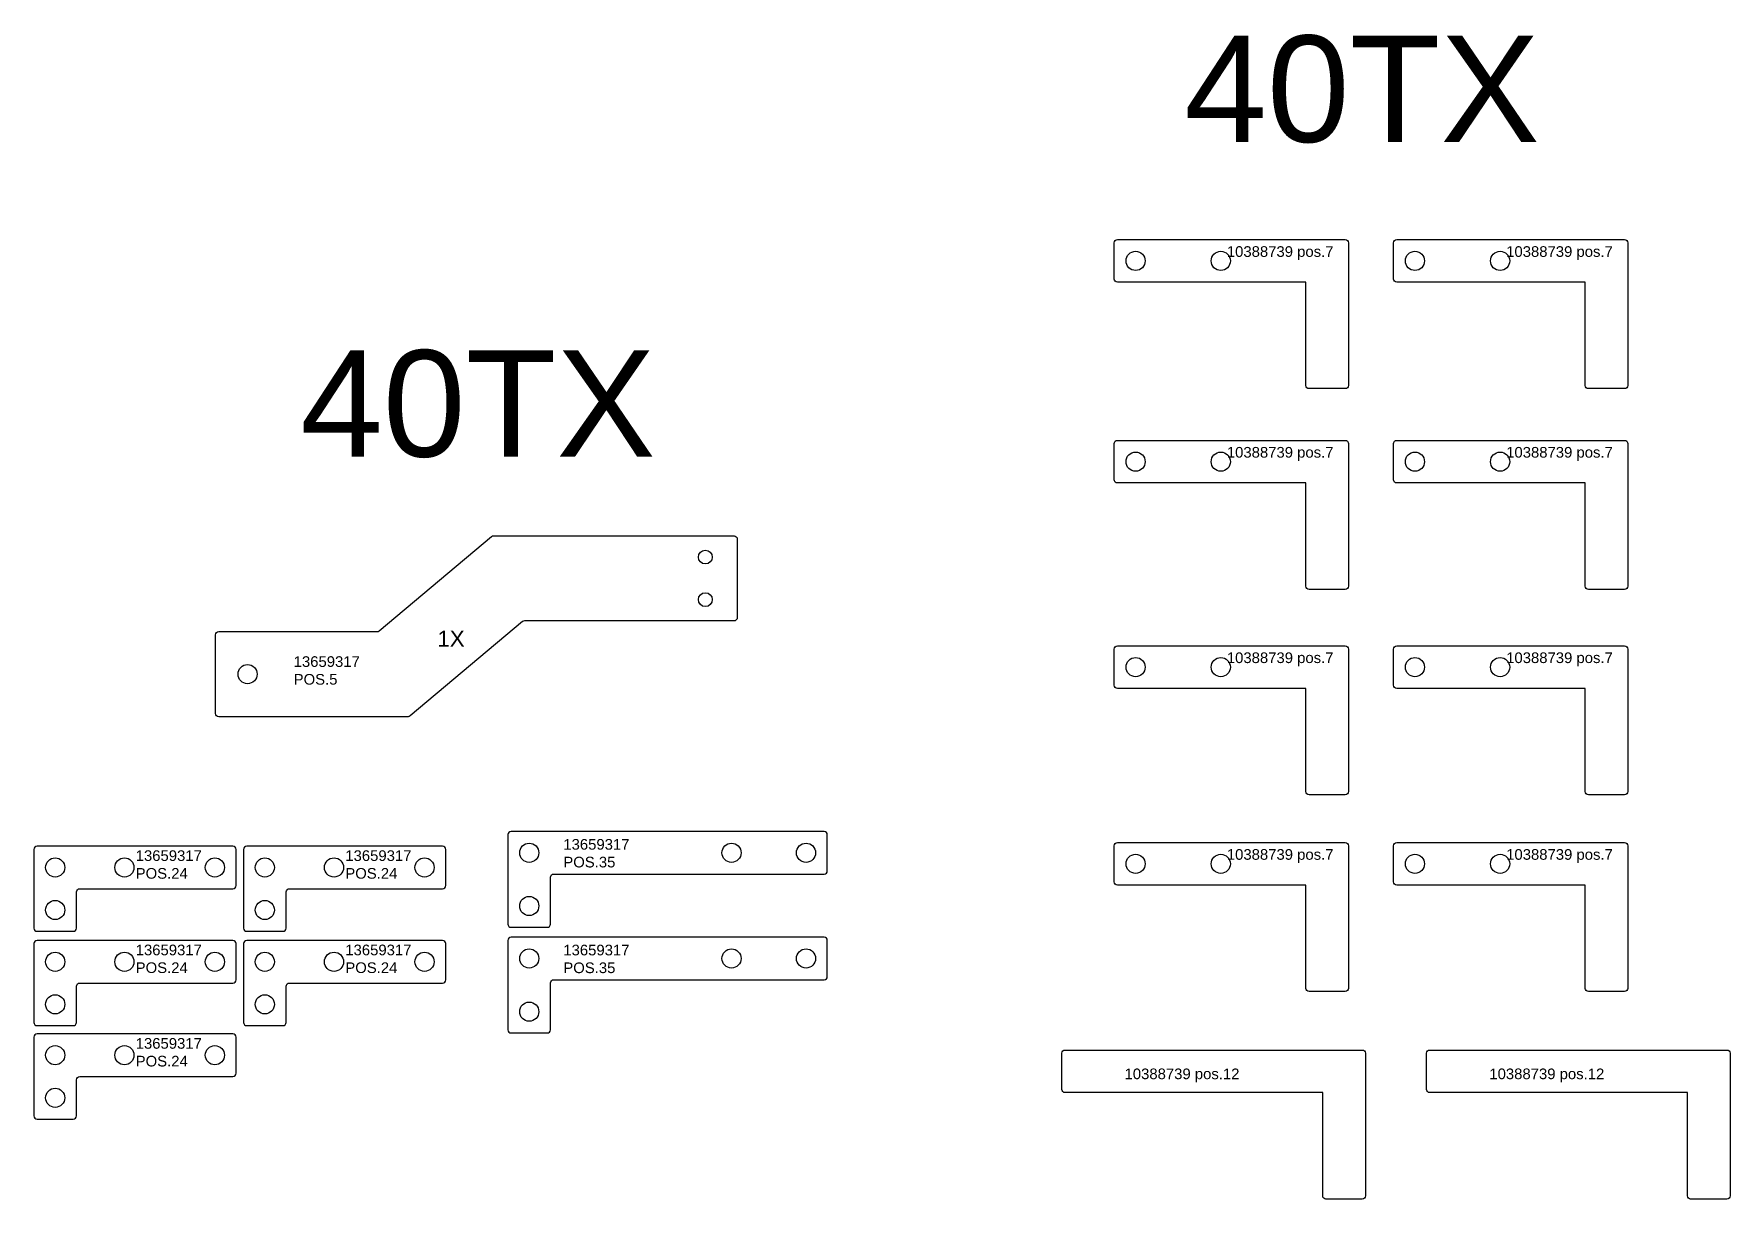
# Model space of a CAD drawing. Header units: millimetres. Extents: x 1205 to 2798, y 17 to 1111.
import ezdxf

# ---------------------------------------------------------------- set-up
doc = ezdxf.new("R2010")
doc.units = ezdxf.units.MM
doc.layers.add('10388739v0', color=7, linetype='Continuous')
doc.layers.add('Texto', color=3, linetype='Continuous')
doc.styles.get("Standard").update_dxf_attribs({"font": 'arial.ttf'})

msp = doc.modelspace()

# ---------------------------------------------------------------- linework, layer by layer
at = {"color": 6, "linetype": 'Continuous', "lineweight": 25}
for points in [[(1865.7, 636.9), (1865.7, 562.9, -0.414214), (1862.7, 559.9), (1665.9, 559.9, 0.176327), (1664, 559.2), (1558.4, 470.6, -0.176327), (1556.5, 469.9), (1378.7, 469.9, -0.414214), (1375.7, 472.9), (1375.7, 546.9, -0.414214), (1378.7, 549.9), (1527.4, 549.9, 0.176327), (1529.3, 550.6), (1634.9, 639.2, -0.176327), (1636.8, 639.9), (1862.7, 639.9, -0.414214)], [(1653.3, 272.1), (1687.3, 272.1, 0.414214), (1690.3, 275.1), (1690.3, 319.1, -0.414214), (1693.3, 322.1), (1947.3, 322.1, 0.414214), (1950.3, 325.1), (1950.3, 359.1, 0.414214), (1947.3, 362.1), (1653.3, 362.1, 0.414214), (1650.3, 359.1), (1650.3, 275.1, 0.414214)], [(1208, 268.3), (1242, 268.3, 0.414214), (1245, 271.3), (1245, 305.3, -0.414214), (1248, 308.3), (1392, 308.3, 0.414214), (1395, 311.3), (1395, 345.3, 0.414214), (1392, 348.3), (1208, 348.3, 0.414214), (1205, 345.3), (1205, 271.3, 0.414214)], [(1404.9, 268.3), (1438.9, 268.3, 0.414214), (1441.9, 271.3), (1441.9, 305.3, -0.414214), (1444.9, 308.3), (1588.9, 308.3, 0.414214), (1591.9, 311.3), (1591.9, 345.3, 0.414214), (1588.9, 348.3), (1404.9, 348.3, 0.414214), (1401.9, 345.3), (1401.9, 271.3, 0.414214)], [(1208, 179.7), (1242, 179.7, 0.414214), (1245, 182.7), (1245, 216.7, -0.414214), (1248, 219.7), (1392, 219.7, 0.414214), (1395, 222.7), (1395, 256.7, 0.414214), (1392, 259.7), (1208, 259.7, 0.414214), (1205, 256.7), (1205, 182.7, 0.414214)], [(1404.9, 179.7), (1438.9, 179.7, 0.414214), (1441.9, 182.7), (1441.9, 216.7, -0.414214), (1444.9, 219.7), (1588.9, 219.7, 0.414214), (1591.9, 222.7), (1591.9, 256.7, 0.414214), (1588.9, 259.7), (1404.9, 259.7, 0.414214), (1401.9, 256.7), (1401.9, 182.7, 0.414214)], [(1653.3, 172.8), (1687.3, 172.8, 0.414214), (1690.3, 175.8), (1690.3, 219.8, -0.414214), (1693.3, 222.8), (1947.3, 222.8, 0.414214), (1950.3, 225.8), (1950.3, 259.8, 0.414214), (1947.3, 262.8), (1653.3, 262.8, 0.414214), (1650.3, 259.8), (1650.3, 175.8, 0.414214)], [(1208, 91.9), (1242, 91.9, 0.414214), (1245, 94.9), (1245, 128.9, -0.414214), (1248, 131.9), (1392, 131.9, 0.414214), (1395, 134.9), (1395, 168.9, 0.414214), (1392, 171.9), (1208, 171.9, 0.414214), (1205, 168.9), (1205, 94.9, 0.414214)]]:
    msp.add_lwpolyline(points, format="xyb", close=True, dxfattribs=at)
for centre, radius in [((1835.7, 619.9), 6.5), ((1835.7, 579.9), 6.5), ((1405.7, 509.9), 9), ((1670.3, 342.1), 9), ((1860.3, 342.1), 9), ((1930.3, 342.1), 9), ((1225, 328.3), 9), ((1290, 328.3), 9), ((1375, 328.3), 9), ((1421.9, 328.3), 9), ((1486.9, 328.3), 9), ((1571.9, 328.3), 9), ((1225, 288.3), 9), ((1421.9, 288.3), 9), ((1670.3, 292.1), 9), ((1225, 239.7), 9), ((1290, 239.7), 9), ((1375, 239.7), 9), ((1421.9, 239.7), 9), ((1486.9, 239.7), 9), ((1571.9, 239.7), 9), ((1670.3, 242.8), 9), ((1860.3, 242.8), 9), ((1930.3, 242.8), 9), ((1225, 199.7), 9), ((1421.9, 199.7), 9), ((1670.3, 192.8), 9), ((1225, 151.9), 9), ((1290, 151.9), 9), ((1375, 151.9), 9), ((1225, 111.9), 9)]:
    msp.add_circle(centre, radius, dxfattribs=at)
at = {"layer": '10388739v0', "color": 6, "linetype": 'Continuous', "lineweight": 25}
for points in [[(2219.9, 881.1), (2219.9, 915.1, -0.414214), (2222.9, 918.1), (2436.9, 918.1, -0.414214), (2439.9, 915.1), (2439.9, 781.1, -0.414214), (2436.9, 778.1), (2402.9, 778.1, -0.414214), (2399.9, 781.1), (2399.9, 878.1), (2222.9, 878.1, -0.414214)], [(2482.3, 881.1), (2482.3, 915.1, -0.414214), (2485.3, 918.1), (2699.3, 918.1, -0.414214), (2702.3, 915.1), (2702.3, 781.1, -0.414214), (2699.3, 778.1), (2665.3, 778.1, -0.414214), (2662.3, 781.1), (2662.3, 878.1), (2485.3, 878.1, -0.414214)], [(2219.9, 692.5), (2219.9, 726.5, -0.414214), (2222.9, 729.5), (2436.9, 729.5, -0.414214), (2439.9, 726.5), (2439.9, 592.5, -0.414214), (2436.9, 589.5), (2402.9, 589.5, -0.414214), (2399.9, 592.5), (2399.9, 689.5), (2222.9, 689.5, -0.414214)], [(2482.3, 692.5), (2482.3, 726.5, -0.414214), (2485.3, 729.5), (2699.3, 729.5, -0.414214), (2702.3, 726.5), (2702.3, 592.5, -0.414214), (2699.3, 589.5), (2665.3, 589.5, -0.414214), (2662.3, 592.5), (2662.3, 689.5), (2485.3, 689.5, -0.414214)], [(2219.9, 499.5), (2219.9, 533.5, -0.414214), (2222.9, 536.5), (2436.9, 536.5, -0.414214), (2439.9, 533.5), (2439.9, 399.5, -0.414214), (2436.9, 396.5), (2402.9, 396.5, -0.414214), (2399.9, 399.5), (2399.9, 496.5), (2222.9, 496.5, -0.414214)], [(2482.3, 499.5), (2482.3, 533.5, -0.414214), (2485.3, 536.5), (2699.3, 536.5, -0.414214), (2702.3, 533.5), (2702.3, 399.5, -0.414214), (2699.3, 396.5), (2665.3, 396.5, -0.414214), (2662.3, 399.5), (2662.3, 496.5), (2485.3, 496.5, -0.414214)], [(2219.9, 314.7), (2219.9, 348.7, -0.414214), (2222.9, 351.7), (2436.9, 351.7, -0.414214), (2439.9, 348.7), (2439.9, 214.7, -0.414214), (2436.9, 211.7), (2402.9, 211.7, -0.414214), (2399.9, 214.7), (2399.9, 311.7), (2222.9, 311.7, -0.414214)], [(2482.3, 314.7), (2482.3, 348.7, -0.414214), (2485.3, 351.7), (2699.3, 351.7, -0.414214), (2702.3, 348.7), (2702.3, 214.7, -0.414214), (2699.3, 211.7), (2665.3, 211.7, -0.414214), (2662.3, 214.7), (2662.3, 311.7), (2485.3, 311.7, -0.414214)], [(2452.7, 156.8, -0.414214), (2455.7, 153.8), (2455.7, 19.8, -0.414214), (2452.7, 16.8), (2418.7, 16.8, -0.414214), (2415.7, 19.8), (2415.7, 116.8), (2173.7, 116.8, -0.414214), (2170.7, 119.8), (2170.7, 153.8, -0.414214), (2173.7, 156.8)], [(2795.3, 156.8, -0.414214), (2798.3, 153.8), (2798.3, 19.8, -0.414214), (2795.3, 16.8), (2761.3, 16.8, -0.414214), (2758.3, 19.8), (2758.3, 116.8), (2516.3, 116.8, -0.414214), (2513.3, 119.8), (2513.3, 153.8, -0.414214), (2516.3, 156.8)]]:
    msp.add_lwpolyline(points, format="xyb", close=True, dxfattribs=at)
for centre in [(2239.9, 898.1), (2319.9, 898.1), (2502.3, 898.1), (2582.3, 898.1), (2239.9, 709.5), (2319.9, 709.5), (2502.3, 709.5), (2582.3, 709.5), (2239.9, 516.5), (2319.9, 516.5), (2502.3, 516.5), (2582.3, 516.5), (2239.9, 331.7), (2319.9, 331.7), (2502.3, 331.7), (2582.3, 331.7)]:
    msp.add_circle(centre, 9, dxfattribs=at)

# ---------------------------------------------------------------- texts
at = {"color": 6, "char_height": 100, "attachment_point": 1}
for width, insert in [(407.761, (2285.6, 1109.8)), (44.144, (1455.1, 814.2))]:
    msp.add_mtext_dynamic_manual_height_columns('40TX', width=width, gutter_width=12.5, heights=[0], dxfattribs=dict(at, insert=insert))
at = {"layer": 'Texto', "color": 6, "attachment_point": 1}
for s, width, insert, char_height in [('10388739 pos.7', 102.664, (2325.6, 911.9), 10), ('10388739 pos.7', 102.664, (2588, 911.9), 10), ('10388739 pos.7', 102.664, (2325.6, 723.3), 10), ('10388739 pos.7', 102.664, (2588, 723.3), 10), ('1X', 44.144, (1584, 550.7), 15), ('13659317 \\PPOS.5', 171.219, (1449, 526.7), 10), ('10388739 pos.7', 102.664, (2325.6, 530.3), 10), ('10388739 pos.7', 102.664, (2588, 530.3), 10), ('13659317 \\PPOS.35', 171.219, (1702.3, 355), 10), ('13659317 \\PPOS.24', 171.219, (1300.6, 344.4), 10), ('13659317 \\PPOS.24', 171.219, (1497.5, 344.4), 10), ('10388739 pos.7', 102.664, (2325.6, 345.5), 10), ('10388739 pos.7', 102.664, (2588, 345.5), 10), ('13659317 \\PPOS.24', 171.219, (1300.6, 255.8), 10), ('13659317 \\PPOS.24', 171.219, (1497.5, 255.8), 10), ('13659317 \\PPOS.35', 171.219, (1702.3, 255.7), 10), ('13659317 \\PPOS.24', 171.219, (1300.6, 168), 10), ('10388739 pos.12', 109.451, (2229.5, 139.4), 10), ('10388739 pos.12', 109.451, (2572.2, 139.4), 10)]:
    msp.add_mtext_dynamic_manual_height_columns(s, width=width, gutter_width=12.5, heights=[0], dxfattribs=dict(at, insert=insert, char_height=char_height))

doc.saveas('drawing.dxf')
